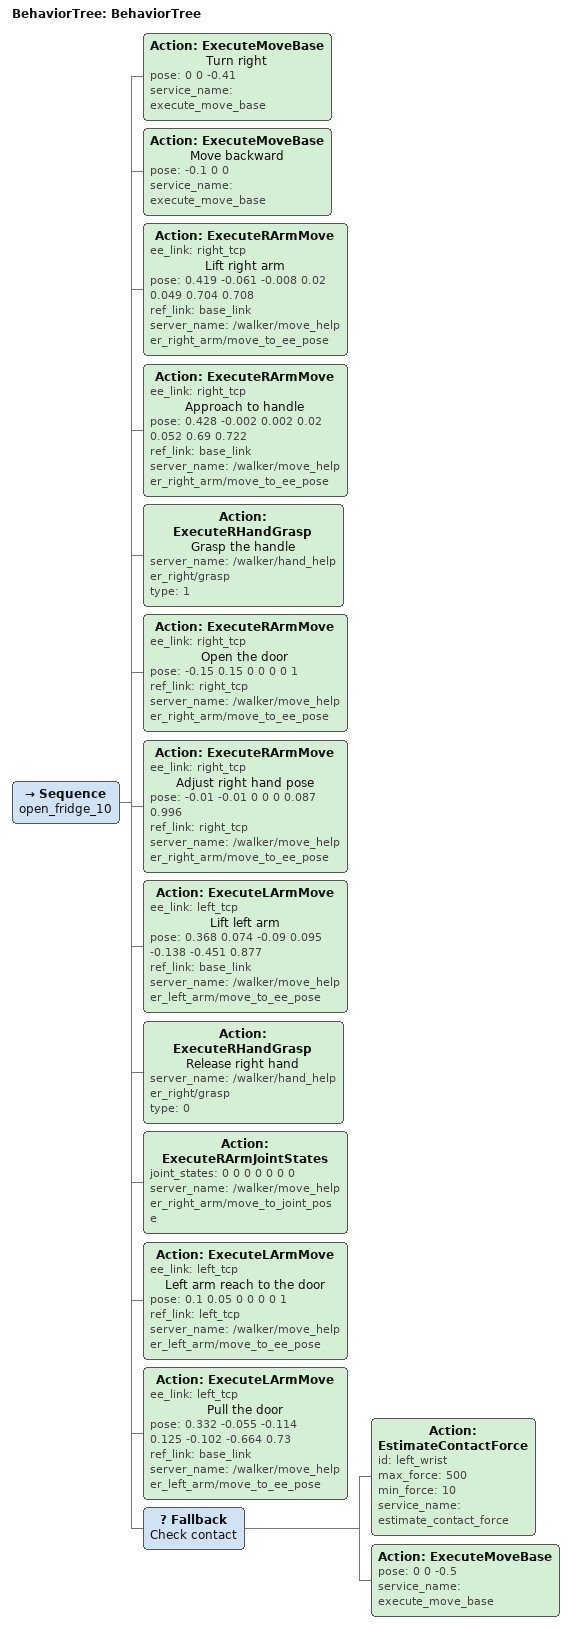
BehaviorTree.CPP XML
<?xml version="1.0"?>
<root main_tree_to_execute="BehaviorTree">
    <BehaviorTree ID="BehaviorTree">
        <Sequence name="open_fridge_10">
            <Action ID="ExecuteMoveBase" name="Turn right" pose="0 0 -0.41" service_name="execute_move_base"/>
            <Action ID="ExecuteMoveBase" name="Move backward" pose="-0.1 0 0" service_name="execute_move_base"/>
            <Action ID="ExecuteRArmMove" ee_link="right_tcp" name="Lift right arm" pose="0.419 -0.061 -0.008 0.02 0.049 0.704 0.708" ref_link="base_link" server_name="/walker/move_helper_right_arm/move_to_ee_pose"/>
            <Action ID="ExecuteRArmMove" ee_link="right_tcp" name="Approach to handle" pose="0.428 -0.002 0.002 0.02 0.052 0.69 0.722" ref_link="base_link" server_name="/walker/move_helper_right_arm/move_to_ee_pose"/>
            <Action ID="ExecuteRHandGrasp" name="Grasp the handle" server_name="/walker/hand_helper_right/grasp" type="1"/>
            <Action ID="ExecuteRArmMove" ee_link="right_tcp" name="Open the door" pose="-0.15 0.15 0 0 0 0 1" ref_link="right_tcp" server_name="/walker/move_helper_right_arm/move_to_ee_pose"/>
            <Action ID="ExecuteRArmMove" ee_link="right_tcp" name="Adjust right hand pose" pose="-0.01 -0.01 0 0 0 0.087 0.996" ref_link="right_tcp" server_name="/walker/move_helper_right_arm/move_to_ee_pose"/>
            <Action ID="ExecuteLArmMove" ee_link="left_tcp" name="Lift left arm" pose="0.368 0.074 -0.09 0.095 -0.138 -0.451 0.877" ref_link="base_link" server_name="/walker/move_helper_left_arm/move_to_ee_pose"/>
            <Action ID="ExecuteRHandGrasp" name="Release right hand" server_name="/walker/hand_helper_right/grasp" type="0"/>
            <Action ID="ExecuteRArmJointStates" joint_states="0 0 0 0 0 0 0" server_name="/walker/move_helper_right_arm/move_to_joint_pose"/>
            <Action ID="ExecuteLArmMove" ee_link="left_tcp" name="Left arm reach to the door" pose="0.1 0.05 0 0 0 0 1" ref_link="left_tcp" server_name="/walker/move_helper_left_arm/move_to_ee_pose"/>
            <Action ID="ExecuteLArmMove" ee_link="left_tcp" name="Pull the door" pose="0.332 -0.055 -0.114 0.125 -0.102 -0.664 0.73" ref_link="base_link" server_name="/walker/move_helper_left_arm/move_to_ee_pose"/>
            <Fallback name="Check contact">
                <Action ID="EstimateContactForce" id="left_wrist" max_force="500" min_force="10" service_name="estimate_contact_force"/>
                <Action ID="ExecuteMoveBase" pose="0 0 -0.5" service_name="execute_move_base"/>
            </Fallback>
        </Sequence>
    </BehaviorTree>
</root>
